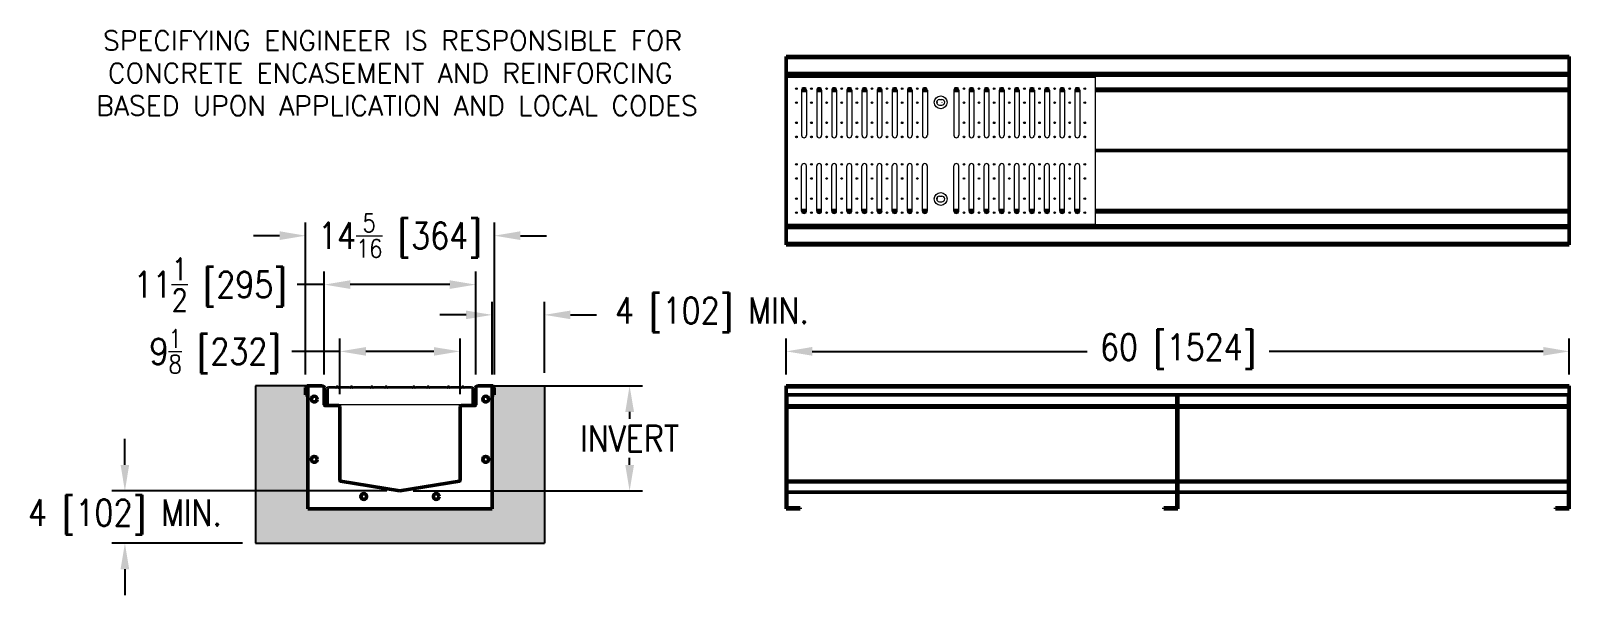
# Model space of a CAD drawing. Header units: inches. Extents: x -83 to 35, y -44 to 0.
import ezdxf

# ---------------------------------------------------------------- set-up
doc = ezdxf.new("R2010")
doc.units = ezdxf.units.IN
doc.header["$MEASUREMENT"] = 0
doc.layers.add('HPP', color=7, linetype='Continuous')
doc.layers.add('Visible (ANSI)', color=7, linetype='Continuous', lineweight=50)
doc.layers.add('Visible Narrow (ANSI)', color=7, linetype='Continuous', lineweight=35)
doc.styles.add('ROMANS', font='romans.shx')
doc.styles.add('Sales', font='romans.shx', dxfattribs={"width": 0.85})
doc.dimstyles.new('Sales', dxfattribs={"dimtxt": 1, "dimasz": 1, "dimexe": 0.5, "dimexo": 0.5, "dimgap": 0.09, "dimtad": 0, "dimtih": 1, "dimtoh": 1, "dimdec": 6, "dimzin": 0, "dimdsep": 46, "dimlunit": 5, "dimtxsty": 'Sales', "dimcen": 0, "dimclrd": 7, "dimclre": 7, "dimclrt": 7, "dimadec": 0, "dimazin": 0, "dimtfac": 0.85, "dimtdec": 6, "dimtix": 1, "dimtofl": 0, "dimtmove": 0, "dimatfit": 3, "dimfxl": 0, "dimtolj": 1, "dimtzin": 0, "dimarcsym": 0})

# ---------------------------------------------------------------- blocks, each defined once
blk = doc.blocks.new('A$C4BDE5162')
at = {"layer": 'HPP', "color": 7, "linetype": 'ByBlock', "lineweight": 0}
for p, q in [((0.06, 11.16), (0.06, 10.65)), ((0.15, 11.19), (1.4, 11.19)), ((0.15, 11.16), (0.15, 10.61)), ((0.28, 11.38), (1.28, 11.38)), ((0.28, 11.28), (1.28, 11.28)), ((1.4, 11.16), (1.4, 10.38)), ((1.5, 11.16), (1.5, 10.38)), ((0.06, 10.35), (0.06, 9.56)), ((0.15, 10.61), (0.15, 10.39)), ((0.15, 10.39), (0.15, 9.51)), ((0.15, 9.51), (0.15, 9.3)), ((1.4, 10.38), (1.5, 10.38)), ((1.4, 1), (1.4, 10.38)), ((0.06, 9.26), (0.06, 7.99)), ((0.15, 9.3), (0.15, 7.95)), ((0.06, 7.69), (0.06, 6.9)), ((0.15, 7.95), (0.15, 7.74)), ((0.15, 7.74), (0.15, 0.98)), ((0.06, 6.6), (0.06, 4.77)), ((0.15, 6.86), (0.15, 6.64)), ((0.15, 4.73), (0.15, 4.52)), ((0.06, 4.48), (0.06, 3.68)), ((0.15, 3.64), (0.15, 3.43)), ((0.06, 3.38), (0.06, 2.12)), ((0.06, 1.82), (0.06, 1.02)), ((0.15, 2.07), (0.15, 1.86)), ((0.06, 0.73), (0.06, 0.22)), ((0.15, 0.98), (0.15, 0.77)), ((0.15, 0.77), (0.15, 0.22)), ((0.15, 0.19), (1.4, 0.19)), ((0.28, 0.09), (1.29, 0.09)), ((0.28, 0), (1.28, 0)), ((1.4, 1), (1.5, 1)), ((1.4, 1), (1.4, 0.22)), ((1.5, 1), (1.5, 0.22))]:
    blk.add_line(p, q, dxfattribs=at)
for centre, radius, start, end in [((0, 10.65), 0.0625, 316.9502, 360), ((0.28, 11.16), 0.219, 90, 180), ((0.28, 11.16), 0.125, 90, 180), ((1.28, 11.16), 0.219, 0, 90), ((1.28, 11.16), 0.125, 0, 90), ((0.16, 10.5), 0.156, 136.9502, 223.0498), ((0.16, 9.41), 0.156, 136.9502, 223.0498), ((0, 10.35), 0.0625, 0, 43.0498), ((0, 9.56), 0.0625, 316.9502, 0), ((0.16, 10.5), 0.0625, 121.9338, 238.0662), ((0.16, 9.41), 0.0625, 121.9338, 238.0662), ((0.09, 10.61), 0.0625, 301.9338, 0), ((0.09, 10.39), 0.0625, 0, 58.0662), ((0.09, 9.51), 0.0625, 301.9338, 0), ((0, 9.26), 0.0625, 0, 43.0498), ((0.09, 9.3), 0.0625, 0, 58.0662), ((0.16, 7.84), 0.156, 136.9502, 223.0498), ((0, 7.99), 0.0625, 316.9502, 0), ((0, 7.69), 0.0625, 0, 43.0498), ((0.16, 7.84), 0.0625, 121.9338, 238.0662), ((0.09, 7.95), 0.0625, 301.9338, 0), ((0.09, 7.74), 0.0625, 360, 58.0662), ((0.16, 6.75), 0.156, 136.9502, 223.0498), ((0, 6.9), 0.0625, 316.9502, 0), ((0, 6.6), 0.0625, 0, 43.0498), ((0.16, 6.75), 0.0625, 121.9338, 238.0662), ((0.09, 6.86), 0.0625, 301.9338, 0), ((0.09, 6.64), 0.0625, 360, 58.0662), ((0.16, 4.63), 0.156, 136.9502, 223.0498), ((0, 4.77), 0.0625, 316.9502, 0), ((0.09, 4.73), 0.0625, 301.9338, 0), ((0.16, 3.53), 0.156, 136.9502, 223.0498), ((0, 4.48), 0.0625, 0, 43.0498), ((0, 3.68), 0.0625, 316.9502, 0), ((0.16, 4.63), 0.0625, 121.9338, 238.0662), ((0.16, 3.53), 0.0625, 121.9338, 238.0662), ((0.09, 4.52), 0.0625, 360, 58.0662), ((0.09, 3.64), 0.0625, 301.9338, 0), ((0, 3.38), 0.0625, 0, 43.0498), ((0.09, 3.43), 0.0625, 360, 58.0662), ((0.16, 1.97), 0.156, 136.9502, 223.0498), ((0, 2.12), 0.0625, 316.9502, 0), ((0, 1.82), 0.0625, 0, 43.0498), ((0.16, 1.97), 0.0625, 121.9338, 238.0662), ((0.09, 2.07), 0.0625, 301.9338, 0), ((0.09, 1.86), 0.0625, 360, 58.0662), ((0.16, 0.88), 0.156, 136.9502, 223.0498), ((0, 1.02), 0.0625, 316.9502, 0), ((0, 0.73), 0.0625, 0, 43.0498), ((0.28, 0.22), 0.219, 180, 270), ((0.16, 0.88), 0.0625, 121.9338, 238.0662), ((0.09, 0.98), 0.0625, 301.9338, 0), ((0.09, 0.77), 0.0625, 0, 58.0662), ((0.28, 0.22), 0.125, 180, 270), ((1.28, 0.22), 0.125, 270, 0), ((1.28, 0.22), 0.219, 270, 0)]:
    blk.add_arc(centre, radius, start, end, dxfattribs=at)
blk = doc.blocks.new('A$C244251EC')
at = {"layer": 'HPP', "color": 7, "linetype": 'ByBlock', "lineweight": 0}
for p, q in [((0, 11.25), (23.67, 11.25)), ((0, 11.25), (0, 0)), ((23.67, 11.25), (23.67, 0)), ((1.18, 10.26), (1.18, 6.8)), ((1.55, 10.26), (1.55, 6.8)), ((2.34, 10.26), (2.34, 6.8)), ((2.71, 10.26), (2.71, 6.8)), ((3.5, 10.26), (3.5, 6.8)), ((3.87, 10.26), (3.87, 6.8)), ((4.66, 10.26), (4.66, 6.8)), ((5.03, 10.26), (5.03, 6.8)), ((5.81, 10.26), (5.81, 6.8)), ((6.19, 10.26), (6.19, 6.8)), ((6.97, 10.26), (6.97, 6.8)), ((7.34, 10.26), (7.34, 6.8)), ((8.13, 10.26), (8.13, 6.8)), ((8.5, 10.26), (8.5, 6.8)), ((9.29, 10.26), (9.29, 6.8)), ((9.66, 10.26), (9.66, 6.8)), ((10.45, 10.26), (10.45, 6.8)), ((10.82, 10.26), (10.82, 6.8)), ((11.74, 9.55), (11.93, 9.55)), ((12.86, 10.26), (12.86, 6.8)), ((13.23, 10.26), (13.23, 6.8)), ((14.01, 10.26), (14.01, 6.8)), ((14.39, 10.26), (14.39, 6.8)), ((15.17, 10.26), (15.17, 6.8)), ((15.54, 10.26), (15.54, 6.8)), ((16.33, 10.26), (16.33, 6.8)), ((16.7, 10.26), (16.7, 6.8)), ((17.49, 10.26), (17.49, 6.8)), ((17.86, 10.26), (17.86, 6.8)), ((18.65, 10.26), (18.65, 6.8)), ((19.02, 10.26), (19.02, 6.8)), ((19.8, 10.26), (19.8, 6.8)), ((20.18, 10.26), (20.18, 6.8)), ((20.96, 10.26), (20.96, 6.8)), ((21.33, 10.26), (21.33, 6.8)), ((22.12, 10.26), (22.12, 6.8)), ((22.49, 10.26), (22.49, 6.8)), ((11.74, 9.12), (11.93, 9.12)), ((1.18, 0.99), (1.18, 4.45)), ((1.55, 0.99), (1.55, 4.45)), ((2.34, 0.99), (2.34, 4.45)), ((2.71, 0.99), (2.71, 4.45)), ((3.5, 0.99), (3.5, 4.45)), ((3.87, 0.99), (3.87, 4.45)), ((4.66, 0.99), (4.66, 4.45)), ((5.03, 0.99), (5.03, 4.45)), ((5.81, 0.99), (5.81, 4.45)), ((6.19, 0.99), (6.19, 4.45)), ((6.97, 0.99), (6.97, 4.45)), ((7.34, 0.99), (7.34, 4.45)), ((8.13, 0.99), (8.13, 4.45)), ((8.5, 0.99), (8.5, 4.45)), ((9.29, 0.99), (9.29, 4.45)), ((9.66, 0.99), (9.66, 4.45)), ((10.45, 0.99), (10.45, 4.45)), ((10.82, 0.99), (10.82, 4.45)), ((12.86, 0.99), (12.86, 4.45)), ((13.23, 0.99), (13.23, 4.45)), ((14.01, 0.99), (14.01, 4.45)), ((14.39, 0.99), (14.39, 4.45)), ((15.17, 0.99), (15.17, 4.45)), ((15.54, 0.99), (15.54, 4.45)), ((16.33, 0.99), (16.33, 4.45)), ((16.7, 0.99), (16.7, 4.45)), ((17.49, 0.99), (17.49, 4.45)), ((17.86, 0.99), (17.86, 4.45)), ((18.65, 0.99), (18.65, 4.45)), ((19.02, 0.99), (19.02, 4.45)), ((19.8, 0.99), (19.8, 4.45)), ((20.18, 0.99), (20.18, 4.45)), ((20.96, 0.99), (20.96, 4.45)), ((21.33, 0.99), (21.33, 4.45)), ((22.12, 0.99), (22.12, 4.45)), ((22.49, 0.99), (22.49, 4.45)), ((11.74, 2.13), (11.93, 2.13)), ((11.74, 2.13), (11.93, 2.13)), ((11.74, 1.7), (11.93, 1.7)), ((11.74, 1.7), (11.93, 1.7)), ((0, 0), (23.67, 0))]:
    blk.add_line(p, q, dxfattribs=at)
for centre, radius in [((0.79, 10.38), 0.0618), ((1.94, 10.38), 0.0618), ((3.1, 10.38), 0.0618), ((4.26, 10.38), 0.0618), ((5.42, 10.38), 0.0618), ((6.58, 10.38), 0.0618), ((7.73, 10.38), 0.0618), ((8.89, 10.38), 0.0618), ((10.05, 10.38), 0.0618), ((11.84, 9.33), 0.495), ((13.62, 10.38), 0.0618), ((14.78, 10.38), 0.0618), ((15.94, 10.38), 0.0618), ((17.1, 10.38), 0.0618), ((18.26, 10.38), 0.0618), ((19.41, 10.38), 0.0618), ((20.57, 10.38), 0.0618), ((21.73, 10.38), 0.0618), ((22.88, 10.38), 0.0618), ((0.79, 9.3), 0.0618), ((1.94, 9.3), 0.0618), ((3.1, 9.3), 0.0618), ((4.26, 9.3), 0.0618), ((5.42, 9.3), 0.0618), ((6.58, 9.3), 0.0618), ((7.73, 9.3), 0.0618), ((8.89, 9.3), 0.0618), ((10.05, 9.3), 0.0618), ((13.62, 9.3), 0.0618), ((14.78, 9.3), 0.0618), ((15.94, 9.3), 0.0618), ((17.1, 9.3), 0.0618), ((18.26, 9.3), 0.0618), ((19.41, 9.3), 0.0618), ((20.57, 9.3), 0.0618), ((21.73, 9.3), 0.0618), ((22.88, 9.3), 0.0618), ((0.79, 7.76), 0.0618), ((1.94, 7.76), 0.0618), ((3.1, 7.76), 0.0618), ((4.26, 7.76), 0.0618), ((5.42, 7.76), 0.0618), ((6.58, 7.76), 0.0618), ((7.73, 7.76), 0.0618), ((8.89, 7.76), 0.0618), ((10.05, 7.76), 0.0618), ((13.62, 7.76), 0.0618), ((14.78, 7.76), 0.0618), ((15.94, 7.76), 0.0618), ((17.1, 7.76), 0.0618), ((18.26, 7.76), 0.0618), ((19.41, 7.76), 0.0618), ((20.57, 7.76), 0.0618), ((21.73, 7.76), 0.0618), ((22.88, 7.76), 0.0618), ((0.79, 6.68), 0.0618), ((1.94, 6.68), 0.0618), ((3.1, 6.68), 0.0618), ((4.26, 6.68), 0.0618), ((5.42, 6.68), 0.0618), ((6.58, 6.68), 0.0618), ((7.73, 6.68), 0.0618), ((8.89, 6.68), 0.0618), ((10.05, 6.68), 0.0618), ((13.62, 6.68), 0.0618), ((14.78, 6.68), 0.0618), ((15.94, 6.68), 0.0618), ((17.1, 6.68), 0.0618), ((18.26, 6.68), 0.0618), ((19.41, 6.68), 0.0618), ((20.57, 6.68), 0.0618), ((21.73, 6.68), 0.0618), ((22.88, 6.68), 0.0618), ((0.79, 4.57), 0.0618), ((0.79, 3.49), 0.0618), ((1.94, 4.57), 0.0618), ((1.94, 3.49), 0.0618), ((3.1, 4.57), 0.0618), ((3.1, 3.49), 0.0618), ((4.26, 4.57), 0.0618), ((4.26, 3.49), 0.0618), ((5.42, 4.57), 0.0618), ((5.42, 3.49), 0.0618), ((6.58, 4.57), 0.0618), ((6.58, 3.49), 0.0618), ((7.73, 4.57), 0.0618), ((7.73, 3.49), 0.0618), ((8.89, 4.57), 0.0618), ((8.89, 3.49), 0.0618), ((10.05, 4.57), 0.0618), ((10.05, 3.49), 0.0618), ((13.62, 4.57), 0.0618), ((13.62, 3.49), 0.0618), ((14.78, 4.57), 0.0618), ((14.78, 3.49), 0.0618), ((15.94, 4.57), 0.0618), ((15.94, 3.49), 0.0618), ((17.1, 4.57), 0.0618), ((17.1, 3.49), 0.0618), ((18.26, 4.57), 0.0618), ((18.26, 3.49), 0.0618), ((19.41, 4.57), 0.0618), ((19.41, 3.49), 0.0618), ((20.57, 4.57), 0.0618), ((20.57, 3.49), 0.0618), ((21.73, 4.57), 0.0618), ((21.73, 3.49), 0.0618), ((22.88, 4.57), 0.0618), ((22.88, 3.49), 0.0618), ((11.84, 1.92), 0.495), ((11.84, 1.92), 0.495), ((0.79, 1.95), 0.0618), ((1.94, 1.95), 0.0618), ((3.1, 1.95), 0.0618), ((4.26, 1.95), 0.0618), ((5.42, 1.95), 0.0618), ((6.58, 1.95), 0.0618), ((7.73, 1.95), 0.0618), ((8.89, 1.95), 0.0618), ((10.05, 1.95), 0.0618), ((13.62, 1.95), 0.0618), ((14.78, 1.95), 0.0618), ((15.94, 1.95), 0.0618), ((17.1, 1.95), 0.0618), ((18.26, 1.95), 0.0618), ((19.41, 1.95), 0.0618), ((20.57, 1.95), 0.0618), ((21.73, 1.95), 0.0618), ((22.88, 1.95), 0.0618), ((0.79, 0.87), 0.0618), ((1.94, 0.87), 0.0618), ((3.1, 0.87), 0.0618), ((4.26, 0.87), 0.0618), ((5.42, 0.87), 0.0618), ((6.58, 0.87), 0.0618), ((7.73, 0.87), 0.0618), ((8.89, 0.87), 0.0618), ((10.05, 0.87), 0.0618), ((13.62, 0.87), 0.0618), ((14.78, 0.87), 0.0618), ((15.94, 0.87), 0.0618), ((17.1, 0.87), 0.0618), ((18.26, 0.87), 0.0618), ((19.41, 0.87), 0.0618), ((20.57, 0.87), 0.0618), ((21.73, 0.87), 0.0618), ((22.88, 0.87), 0.0618)]:
    blk.add_circle(centre, radius, dxfattribs=at)
for centre, radius, start, end in [((1.37, 10.26), 0.185, 90, 180), ((1.37, 10.26), 0.185, 0, 90), ((2.53, 10.26), 0.185, 90, 180), ((2.53, 10.26), 0.185, 0, 90), ((3.68, 10.26), 0.185, 90, 180), ((3.68, 10.26), 0.185, 0, 90), ((4.84, 10.26), 0.185, 90, 180), ((4.84, 10.26), 0.185, 0, 90), ((6, 10.26), 0.185, 90, 180), ((6, 10.26), 0.185, 0, 90), ((7.16, 10.26), 0.185, 90, 180), ((7.16, 10.26), 0.185, 0, 90), ((8.32, 10.26), 0.185, 90, 180), ((8.32, 10.26), 0.185, 0, 90), ((9.47, 10.26), 0.185, 90, 180), ((9.47, 10.26), 0.185, 0, 90), ((10.63, 10.26), 0.185, 90, 180), ((10.63, 10.26), 0.185, 0, 90), ((11.74, 9.33), 0.216, 90, 270), ((11.93, 9.33), 0.216, 270, 90), ((13.04, 10.26), 0.185, 90, 180), ((13.04, 10.26), 0.185, 0, 90), ((14.2, 10.26), 0.185, 90, 180), ((14.2, 10.26), 0.185, 0, 90), ((15.36, 10.26), 0.185, 90, 180), ((15.36, 10.26), 0.185, 0, 90), ((16.52, 10.26), 0.185, 90, 180), ((16.52, 10.26), 0.185, 0, 90), ((17.67, 10.26), 0.185, 90, 180), ((17.67, 10.26), 0.185, 0, 90), ((18.83, 10.26), 0.185, 90, 180), ((18.83, 10.26), 0.185, 0, 90), ((19.99, 10.26), 0.185, 90, 180), ((19.99, 10.26), 0.185, 0, 90), ((21.15, 10.26), 0.185, 90, 180), ((21.15, 10.26), 0.185, 0, 90), ((22.31, 10.26), 0.185, 90, 180), ((22.31, 10.26), 0.185, 0, 90), ((11.74, 9.33), 0.216, 359.856, 0), ((1.37, 6.8), 0.185, 180, 270), ((1.37, 6.8), 0.185, 270, 0), ((2.53, 6.8), 0.185, 180, 270), ((2.53, 6.8), 0.185, 270, 0), ((3.68, 6.8), 0.185, 180, 270), ((3.68, 6.8), 0.185, 270, 0), ((4.84, 6.8), 0.185, 180, 270), ((4.84, 6.8), 0.185, 270, 0), ((6, 6.8), 0.185, 180, 270), ((6, 6.8), 0.185, 270, 0), ((7.16, 6.8), 0.185, 180, 270), ((7.16, 6.8), 0.185, 270, 0), ((8.32, 6.8), 0.185, 180, 270), ((8.32, 6.8), 0.185, 270, 0), ((9.47, 6.8), 0.185, 180, 270), ((9.47, 6.8), 0.185, 270, 0), ((10.63, 6.8), 0.185, 180, 270), ((10.63, 6.8), 0.185, 270, 0), ((13.04, 6.8), 0.185, 180, 270), ((13.04, 6.8), 0.185, 270, 0), ((14.2, 6.8), 0.185, 180, 270), ((14.2, 6.8), 0.185, 270, 0), ((15.36, 6.8), 0.185, 180, 270), ((15.36, 6.8), 0.185, 270, 0), ((16.52, 6.8), 0.185, 180, 270), ((16.52, 6.8), 0.185, 270, 0), ((17.67, 6.8), 0.185, 180, 270), ((17.67, 6.8), 0.185, 270, 0), ((18.83, 6.8), 0.185, 180, 270), ((18.83, 6.8), 0.185, 270, 0), ((19.99, 6.8), 0.185, 180, 270), ((19.99, 6.8), 0.185, 270, 0), ((21.15, 6.8), 0.185, 180, 270), ((21.15, 6.8), 0.185, 270, 0), ((22.31, 6.8), 0.185, 180, 270), ((22.31, 6.8), 0.185, 270, 0), ((1.37, 4.45), 0.185, 90, 180), ((1.37, 4.45), 0.185, 0, 90), ((2.53, 4.45), 0.185, 90, 180), ((2.53, 4.45), 0.185, 0, 90), ((3.68, 4.45), 0.185, 90, 180), ((3.68, 4.45), 0.185, 0, 90), ((4.84, 4.45), 0.185, 90, 180), ((4.84, 4.45), 0.185, 0, 90), ((6, 4.45), 0.185, 90, 180), ((6, 4.45), 0.185, 0, 90), ((7.16, 4.45), 0.185, 90, 180), ((7.16, 4.45), 0.185, 0, 90), ((8.32, 4.45), 0.185, 90, 180), ((8.32, 4.45), 0.185, 0, 90), ((9.47, 4.45), 0.185, 90, 180), ((9.47, 4.45), 0.185, 0, 90), ((10.63, 4.45), 0.185, 90, 180), ((10.63, 4.45), 0.185, 0, 90), ((13.04, 4.45), 0.185, 90, 180), ((13.04, 4.45), 0.185, 0, 90), ((14.2, 4.45), 0.185, 90, 180), ((14.2, 4.45), 0.185, 0, 90), ((15.36, 4.45), 0.185, 90, 180), ((15.36, 4.45), 0.185, 0, 90), ((16.52, 4.45), 0.185, 90, 180), ((16.52, 4.45), 0.185, 0, 90), ((17.67, 4.45), 0.185, 90, 180), ((17.67, 4.45), 0.185, 0, 90), ((18.83, 4.45), 0.185, 90, 180), ((18.83, 4.45), 0.185, 0, 90), ((19.99, 4.45), 0.185, 90, 180), ((19.99, 4.45), 0.185, 0, 90), ((21.15, 4.45), 0.185, 90, 180), ((21.15, 4.45), 0.185, 0, 90), ((22.31, 4.45), 0.185, 90, 180), ((22.31, 4.45), 0.185, 0, 90), ((11.74, 1.92), 0.216, 90, 270), ((11.74, 1.92), 0.216, 90, 270), ((11.93, 1.92), 0.216, 270, 90), ((11.93, 1.92), 0.216, 270, 90), ((11.74, 1.92), 0.216, 0, 0.144), ((11.74, 1.92), 0.216, 0, 0.144), ((1.37, 0.99), 0.185, 180, 270), ((1.37, 0.99), 0.185, 270, 0), ((2.53, 0.99), 0.185, 180, 270), ((2.53, 0.99), 0.185, 270, 0), ((3.68, 0.99), 0.185, 180, 270), ((3.68, 0.99), 0.185, 270, 0), ((4.84, 0.99), 0.185, 180, 270), ((4.84, 0.99), 0.185, 270, 0), ((6, 0.99), 0.185, 180, 270), ((6, 0.99), 0.185, 270, 0), ((7.16, 0.99), 0.185, 180, 270), ((7.16, 0.99), 0.185, 270, 0), ((8.32, 0.99), 0.185, 180, 270), ((8.32, 0.99), 0.185, 270, 0), ((9.47, 0.99), 0.185, 180, 270), ((9.47, 0.99), 0.185, 270, 0), ((10.63, 0.99), 0.185, 180, 270), ((10.63, 0.99), 0.185, 270, 0), ((13.04, 0.99), 0.185, 180, 270), ((13.04, 0.99), 0.185, 270, 0), ((14.2, 0.99), 0.185, 180, 270), ((14.2, 0.99), 0.185, 270, 0), ((15.36, 0.99), 0.185, 180, 270), ((15.36, 0.99), 0.185, 270, 0), ((16.52, 0.99), 0.185, 180, 270), ((16.52, 0.99), 0.185, 270, 0), ((17.67, 0.99), 0.185, 180, 270), ((17.67, 0.99), 0.185, 270, 0), ((18.83, 0.99), 0.185, 180, 270), ((18.83, 0.99), 0.185, 270, 0), ((19.99, 0.99), 0.185, 180, 270), ((19.99, 0.99), 0.185, 270, 0), ((21.15, 0.99), 0.185, 180, 270), ((21.15, 0.99), 0.185, 270, 0), ((22.31, 0.99), 0.185, 180, 270), ((22.31, 0.99), 0.185, 270, 0)]:
    blk.add_arc(centre, radius, start, end, dxfattribs=at)
for p in [(0, 11.25), (23.67, 11.25), (11.56, 9.33), (11.56, 1.92), (11.56, 1.92)]:
    blk.add_point(p, dxfattribs=at)
blk = doc.blocks.new('*D21')
at = {"color": 7, "lineweight": -2}
for p, q in [((-47.23, -27.61), (-36.16, -27.61)), ((-37.16, -29.61), (-37.16, -30.14)), ((-37.16, -33.67), (-37.16, -33.14)), ((-53.75, -35.67), (-36.16, -35.67))]:
    blk.add_line(p, q, dxfattribs=at)
at = {"color": 7}
for points in [[(-37.49, -29.61), (-36.82, -29.61), (-37.16, -27.61)], [(-37.49, -33.67), (-36.82, -33.67), (-37.16, -35.67)]]:
    blk.add_solid(points, dxfattribs=at)
at = {"layer": 'Defpoints', "color": 0}
for p in [(-48.23, -27.61), (-37.16, -27.61), (-54.75, -35.67)]:
    blk.add_point(p, dxfattribs=at)
at = {"color": 7, "lineweight": 0, "insert": (-37.16, -31.64), "char_height": 2, "attachment_point": 5, "style": 'Sales'}
blk.add_mtext('\\A1;INVERT', dxfattribs=at)
blk = doc.blocks.new('*D22')
at = {"color": 7, "lineweight": -2}
for p, q in [((-75.83, -33.67), (-75.83, -31.67)), ((-55.75, -35.67), (-76.83, -35.67)), ((-66.82, -39.67), (-76.83, -39.67)), ((-75.83, -41.67), (-75.83, -43.67))]:
    blk.add_line(p, q, dxfattribs=at)
at = {"color": 7}
for points in [[(-76.16, -33.67), (-75.5, -33.67), (-75.83, -35.67)], [(-76.16, -41.67), (-75.5, -41.67), (-75.83, -39.67)]]:
    blk.add_solid(points, dxfattribs=at)
at = {"layer": 'Defpoints', "color": 0}
for p in [(-54.75, -35.67), (-75.83, -39.67), (-65.82, -39.67)]:
    blk.add_point(p, dxfattribs=at)
at = {"color": 7, "lineweight": 0, "insert": (-75.83, -37.67), "char_height": 2, "attachment_point": 5, "style": 'Sales'}
blk.add_mtext('\\A1;4 [102] MIN.', dxfattribs=at)
blk = doc.blocks.new('*D23')
at = {"color": 7, "lineweight": -2}
for p, q in [((-60.56, -26.74), (-60.56, -18.85)), ((-48.94, -26.74), (-48.94, -18.85)), ((-60.56, -19.85), (-62.63, -19.85)), ((-50.94, -19.85), (-58.56, -19.85))]:
    blk.add_line(p, q, dxfattribs=at)
at = {"color": 7}
for points in [[(-58.56, -19.52), (-58.56, -20.18), (-60.56, -19.85)], [(-50.94, -19.52), (-50.94, -20.18), (-48.94, -19.85)]]:
    blk.add_solid(points, dxfattribs=at)
at = {"layer": 'Defpoints', "color": 0}
for p in [(-48.94, -19.85), (-60.56, -27.74), (-48.94, -27.74)]:
    blk.add_point(p, dxfattribs=at)
at = {"color": 7, "lineweight": 0, "insert": (-69.3, -19.85), "char_height": 2, "attachment_point": 5, "style": 'Sales'}
blk.add_mtext('\\A1;11{\\H0.850000x;\\S1/2;} [295]', dxfattribs=at)
blk = doc.blocks.new('*D24')
at = {"color": 7, "lineweight": -2}
for p, q in [((-25.16, -26.74), (-25.16, -23.97)), ((34.84, -26.74), (34.84, -23.97)), ((-23.16, -24.97), (-2.11, -24.97)), ((32.84, -24.97), (11.84, -24.97))]:
    blk.add_line(p, q, dxfattribs=at)
at = {"color": 7}
for points in [[(-23.16, -24.63), (-23.16, -25.3), (-25.16, -24.97)], [(32.84, -24.63), (32.84, -25.3), (34.84, -24.97)]]:
    blk.add_solid(points, dxfattribs=at)
at = {"layer": 'Defpoints', "color": 0}
for p in [(34.84, -24.97), (-25.16, -27.74), (34.84, -27.74)]:
    blk.add_point(p, dxfattribs=at)
at = {"color": 7, "lineweight": 0, "insert": (4.86, -24.97), "char_height": 2, "attachment_point": 5, "style": 'Sales'}
blk.add_mtext('\\A1;60 [1524]', dxfattribs=at)
blk = doc.blocks.new('*D25')
at = {"color": 7, "lineweight": -2}
for p, q in [((-61.98, -26.74), (-61.98, -15.1)), ((-47.52, -26.74), (-47.52, -15.1)), ((-63.98, -16.1), (-65.98, -16.1)), ((-45.52, -16.1), (-43.52, -16.1))]:
    blk.add_line(p, q, dxfattribs=at)
at = {"color": 7}
for points in [[(-63.98, -15.76), (-63.98, -16.43), (-61.98, -16.1)], [(-45.52, -15.76), (-45.52, -16.43), (-47.52, -16.1)]]:
    blk.add_solid(points, dxfattribs=at)
at = {"layer": 'Defpoints', "color": 0}
for p in [(-47.52, -16.1), (-61.98, -27.74), (-47.52, -27.74)]:
    blk.add_point(p, dxfattribs=at)
at = {"color": 7, "lineweight": 0, "insert": (-54.77, -16.1), "char_height": 2, "attachment_point": 5, "style": 'Sales'}
blk.add_mtext('\\A1;14{\\H0.7x;\\S5/16;} [364] ', dxfattribs=at)
blk = doc.blocks.new('*D26')
at = {"color": 7, "lineweight": -2}
for p, q in [((-59.36, -28.25), (-59.36, -23.97)), ((-50.15, -28.25), (-50.15, -23.97)), ((-59.36, -24.97), (-63.04, -24.97)), ((-52.15, -24.97), (-57.36, -24.97))]:
    blk.add_line(p, q, dxfattribs=at)
at = {"color": 7}
for points in [[(-57.36, -24.64), (-57.36, -25.3), (-59.36, -24.97)], [(-52.15, -24.64), (-52.15, -25.3), (-50.15, -24.97)]]:
    blk.add_solid(points, dxfattribs=at)
at = {"layer": 'Defpoints', "color": 0}
for p in [(-50.15, -24.97), (-59.36, -29.25), (-50.15, -29.25)]:
    blk.add_point(p, dxfattribs=at)
at = {"color": 7, "lineweight": 0, "insert": (-68.92, -24.97), "char_height": 2, "attachment_point": 5, "style": 'Sales'}
blk.add_mtext('\\A1;9{\\H0.7x;\\S1/8;} [232]', dxfattribs=at)
blk = doc.blocks.new('*D28')
at = {"color": 7, "lineweight": -2}
for p, q in [((-47.69, -26.75), (-47.69, -21.17)), ((-43.69, -26.61), (-43.69, -21.17)), ((-49.69, -22.17), (-51.69, -22.17)), ((-41.69, -22.17), (-39.69, -22.17))]:
    blk.add_line(p, q, dxfattribs=at)
at = {"color": 7}
for points in [[(-49.69, -21.84), (-49.69, -22.5), (-47.69, -22.17)], [(-41.69, -21.84), (-41.69, -22.5), (-43.69, -22.17)]]:
    blk.add_solid(points, dxfattribs=at)
at = {"layer": 'Defpoints', "color": 0}
for p in [(-43.69, -22.17), (-47.69, -27.75), (-43.69, -27.61)]:
    blk.add_point(p, dxfattribs=at)
at = {"color": 7, "lineweight": 0, "insert": (-30.85, -22.17), "char_height": 2, "attachment_point": 5, "style": 'Sales'}
blk.add_mtext('\\A1;4 [102] MIN.', dxfattribs=at)

msp = doc.modelspace()

# ---------------------------------------------------------------- hatches: boundary and pattern name
at = {"lineweight": 0}
h = msp.add_hatch(dxfattribs=at)
h.set_pattern_fill('AR-CONC', color=256, scale=0.125, style=0)
h.set_pattern_definition([(50, (6.19806, -18.85664), (0.896575, -0.07844), [0.09375, -1.03125]), (355, (6.1981, -18.8566), (-0.173439, 0.94024), [0.075, -0.825]), (100.4514, (6.2728, -18.8632), (0.723137, 0.861799), [0.079675, -0.876428]), (46.1842, (6.1981, -18.6066), (1.334051, -0.206899), [0.140625, -1.546875]), (96.6356, (6.3092, -18.6239), (1.168328, 1.217647), [0.119513, -1.314641]), (351.1842, (6.198, -18.6066), (1.168327, 1.217648), [0.1125, -1.2375]), (21, (6.32306, -18.66914), (0.746134, -0.5032736), [0.09375, -1.03125]), (326, (6.3231, -18.6691), (0.304144, 0.906438), [0.075, -0.825]), (71.4514, (6.3852, -18.7111), (1.050278, 0.403163), [0.079675, -0.876428]), (37.5, (6.19806, -18.85664), (0.0151998, 0.4161173), [0, -0.815, 0, -0.8375, 0, -0.828125]), (7.5, (6.19806, -18.85664), (0.328837, 0.4930146), [0, -0.4775, 0, -0.79625, 0, -0.315625]), (327.5, (5.9193, -18.85664), (0.667278, -0.0281936), [0, -0.3125, 0, -0.975, 0, -1.29375]), (317.5, (5.7943, -18.85664), (0.7289827, 0.125131), [0, -0.40625, 0, -0.6475, 0, -0.91875])])
h.paths.add_polyline_path([(-43.6862, -27.61451), (-47.64984, -27.61451, -0.414213562), (-47.52367, -27.74069), (-47.52367, -28.30846), (-47.6862, -28.30846), (-47.6862, -37.03331), (-61.8174, -37.03331), (-61.8174, -28.30846), (-61.97994, -28.30846), (-61.97994, -27.74069, -0.414213562), (-61.85376, -27.61451), (-65.8174, -27.61451), (-65.8174, -39.66602), (-43.6862, -39.66602)])

# ---------------------------------------------------------------- linework, layer by layer
for p, q in [((-61.8174, -27.61451), (-65.8174, -27.61451)), ((-65.8174, -27.61451), (-65.8174, -39.66602)), ((-47.6862, -27.61451), (-43.6862, -27.61451)), ((-43.6862, -27.61451), (-43.6862, -39.66602)), ((-65.8174, -39.66602), (-43.6862, -39.66602))]:
    msp.add_line(p, q)
at = {"layer": 'Visible (ANSI)'}
for p, q in [((34.8361, -2.35112), (-25.1639, -2.35112)), ((-25.1639, -2.47729), (-25.1639, -2.35112)), ((34.8361, -2.47729), (34.8361, -2.35112)), ((-25.1639, -2.47729), (-25.1639, -3.64437)), ((34.8361, -2.47729), (34.8361, -3.64437)), ((-25.1639, -3.77055), (-25.1639, -3.64437)), ((34.8361, -3.77055), (-25.1639, -3.77055)), ((-25.1639, -3.77055), (-25.1639, -3.83111)), ((-25.1639, -3.83111), (-25.1639, -4.84757)), ((34.8361, -3.77055), (34.8361, -3.64437)), ((34.8361, -3.77055), (34.8361, -3.83111)), ((34.8361, -3.83111), (34.8361, -4.84757)), ((-25.1639, -4.97374), (-25.1639, -4.84757)), ((-25.1639, -4.97374), (-25.1639, -5.0248)), ((-25.1639, -5.0248), (-25.1639, -9.57925)), ((-23.61061, -4.97374), (-23.98149, -4.97374)), ((-22.45248, -4.97374), (-22.82336, -4.97374)), ((-21.29435, -4.97374), (-21.66523, -4.97374)), ((-20.13622, -4.97374), (-20.5071, -4.97374)), ((-18.97809, -4.97374), (-19.34896, -4.97374)), ((-17.81995, -4.97374), (-18.19083, -4.97374)), ((-16.66182, -4.97374), (-17.0327, -4.97374)), ((-15.50369, -4.97374), (-15.87457, -4.97374)), ((-14.34556, -4.97374), (-14.71644, -4.97374)), ((-11.93692, -4.97374), (-12.3078, -4.97374)), ((-10.77879, -4.97374), (-11.14967, -4.97374)), ((-9.62066, -4.97374), (-9.99154, -4.97374)), ((-8.46253, -4.97374), (-8.8334, -4.97374)), ((-7.30439, -4.97374), (-7.67527, -4.97374)), ((-6.14626, -4.97374), (-6.51714, -4.97374)), ((-4.98813, -4.97374), (-5.35901, -4.97374)), ((-3.83, -4.97374), (-4.20088, -4.97374)), ((-2.67226, -4.97374), (-3.04314, -4.97374)), ((34.8361, -4.97374), (-1.48945, -4.97374)), ((34.8361, -4.97374), (34.8361, -4.84757)), ((34.8361, -4.97374), (34.8361, -5.0248)), ((34.8361, -5.0248), (34.8361, -9.57925)), ((-25.1639, -9.57925), (-25.1639, -14.1337)), ((34.8361, -9.57925), (-1.48945, -9.57925)), ((34.8361, -9.57925), (34.8361, -14.1337)), ((-25.1639, -14.1337), (-25.1639, -14.18476)), ((34.8361, -14.1337), (34.8361, -14.18476)), ((-25.1639, -14.31093), (-25.1639, -14.18476)), ((-25.1639, -14.31093), (-25.1639, -15.32739)), ((-23.61061, -14.18476), (-23.98149, -14.18476)), ((-22.45248, -14.18476), (-22.82336, -14.18476)), ((-21.29435, -14.18476), (-21.66523, -14.18476)), ((-20.13622, -14.18476), (-20.5071, -14.18476)), ((-18.97809, -14.18476), (-19.34896, -14.18476)), ((-17.81995, -14.18476), (-18.19083, -14.18476)), ((-16.66182, -14.18476), (-17.0327, -14.18476)), ((-15.50369, -14.18476), (-15.87457, -14.18476)), ((-14.34556, -14.18476), (-14.71644, -14.18476)), ((-11.93692, -14.18476), (-12.3078, -14.18476)), ((-10.77879, -14.18476), (-11.14967, -14.18476)), ((-9.62066, -14.18476), (-9.99154, -14.18476)), ((-8.46253, -14.18476), (-8.8334, -14.18476)), ((-7.30439, -14.18476), (-7.67527, -14.18476)), ((-6.14626, -14.18476), (-6.51714, -14.18476)), ((-4.98813, -14.18476), (-5.35901, -14.18476)), ((-3.83, -14.18476), (-4.20088, -14.18476)), ((-2.67226, -14.18476), (-3.04314, -14.18476)), ((34.8361, -14.18476), (-1.48945, -14.18476)), ((34.8361, -14.31093), (34.8361, -14.18476)), ((34.8361, -14.31093), (34.8361, -15.32739)), ((-25.1639, -15.32739), (-25.1639, -15.38796)), ((34.8361, -15.38796), (-25.1639, -15.38796)), ((-25.1639, -15.51413), (-25.1639, -15.38796)), ((-25.1639, -15.51413), (-25.1639, -16.68121)), ((34.8361, -15.32739), (34.8361, -15.38796)), ((34.8361, -15.51413), (34.8361, -15.38796)), ((34.8361, -15.51413), (34.8361, -16.68121)), ((-25.1639, -16.80739), (-25.1639, -16.68121)), ((34.8361, -16.80739), (-25.1639, -16.80739)), ((34.8361, -16.80739), (34.8361, -16.68121)), ((-61.97994, -28.30846), (-61.97994, -27.74069)), ((-61.85376, -27.61451), (-60.68668, -27.61451)), ((-61.85376, -27.80377), (-61.85376, -28.30846)), ((-61.8174, -37.03331), (-61.8174, -27.74662)), ((-60.56051, -27.74069), (-60.56051, -29.06801)), ((-48.9431, -29.06801), (-48.9431, -27.74069)), ((-48.81692, -27.61451), (-47.64984, -27.61451)), ((-47.6862, -27.74662), (-47.6862, -37.03331)), ((-47.64984, -28.30846), (-47.64984, -27.80377)), ((-47.52367, -27.74069), (-47.52367, -28.30846)), ((34.8361, -27.61451), (-25.1639, -27.61451)), ((-25.1639, -27.74069), (-25.1639, -27.61451)), ((-25.1639, -27.74069), (-25.1639, -28.30846)), ((34.8361, -27.74069), (34.8361, -27.61451)), ((34.8361, -27.74069), (34.8361, -28.30846)), ((-61.85376, -28.30846), (-61.97994, -28.30846)), ((-60.49994, -29.12857), (-59.48348, -29.12857)), ((-59.35731, -29.25474), (-59.35731, -34.85729)), ((-50.14629, -34.85729), (-50.14629, -29.25474)), ((-50.02012, -29.12857), (-49.00366, -29.12857)), ((-47.52367, -28.30846), (-47.64984, -28.30846)), ((-25.1639, -28.30846), (-25.1639, -37.03331)), ((34.8361, -28.30846), (-25.1639, -28.30846)), ((-25.1014, -28.30846), (-25.1014, -36.97031)), ((4.7736, -29.23415), (-25.1014, -29.23415)), ((4.7736, -28.30846), (4.7736, -36.97031)), ((4.8361, -28.30846), (4.8361, -37.03331)), ((34.7736, -29.23415), (4.8361, -29.23415)), ((34.7736, -28.30846), (34.7736, -36.97031)), ((34.8361, -28.30846), (34.8361, -37.03331)), ((-59.30625, -34.9171), (-54.7518, -35.66602)), ((-54.7518, -35.66602), (-50.19735, -34.9171)), ((4.7736, -35.7716), (-25.1014, -35.7716)), ((34.7736, -35.7716), (4.8361, -35.7716)), ((-47.6862, -37.03331), (-61.8174, -37.03331)), ((-25.1639, -37.03331), (-24.1014, -37.03331)), ((-25.1014, -36.97031), (-24.1014, -36.97031)), ((-24.1014, -37.03331), (-24.1014, -36.97031)), ((4.7736, -36.97031), (3.7736, -36.97031)), ((3.7736, -36.97031), (3.7736, -37.03331)), ((4.8361, -37.03331), (3.7736, -37.03331)), ((34.7736, -36.97031), (33.7736, -36.97031)), ((33.7736, -36.97031), (33.7736, -37.03331)), ((34.8361, -37.03331), (33.7736, -37.03331))]:
    msp.add_line(p, q, dxfattribs=at)
for centre in [(-61.31754, -28.62389), (-48.18607, -28.62389), (-61.31754, -33.24817), (-48.18607, -33.24817), (-57.53183, -36.09307), (-51.97178, -36.09307)]:
    msp.add_circle(centre, 0.2208, dxfattribs=at)
for centre, radius, start, end in [((-61.85376, -27.74069), 0.12617, 90, 180), ((-61.79068, -27.80377), 0.06309, 115.0620801, 180), ((-60.68668, -27.74069), 0.12617, 0, 90), ((-48.81692, -27.74069), 0.12617, 90, 180), ((-47.71292, -27.80377), 0.06309, 0, 64.9379199), ((-47.64984, -27.74069), 0.12617, 0, 90), ((-60.49994, -29.06801), 0.06056, 180, 270), ((-59.48348, -29.25474), 0.12617, 0, 90), ((-50.02012, -29.25474), 0.12617, 90, 180), ((-49.00366, -29.06801), 0.06056, 270, 0), ((-59.29675, -34.85729), 0.06056, 180, 260.9693988), ((-50.20685, -34.85729), 0.06056, 279.0306012, 0)]:
    msp.add_arc(centre, radius, start, end, dxfattribs=at)
at = {"layer": 'Visible Narrow (ANSI)'}
for p, q in [((34.8361, -2.47729), (-25.1639, -2.47729)), ((34.8361, -3.64437), (-25.1639, -3.64437)), ((34.8361, -3.83111), (-25.1639, -3.83111)), ((-23.61061, -5.0248), (-23.98149, -5.0248)), ((-23.63721, -4.84757), (-23.95489, -4.84757)), ((-22.45248, -5.0248), (-22.82336, -5.0248)), ((-22.47908, -4.84757), (-22.79676, -4.84757)), ((-21.29435, -5.0248), (-21.66523, -5.0248)), ((-21.32095, -4.84757), (-21.63863, -4.84757)), ((-20.13622, -5.0248), (-20.5071, -5.0248)), ((-20.16281, -4.84757), (-20.4805, -4.84757)), ((-18.97809, -5.0248), (-19.34896, -5.0248)), ((-19.00468, -4.84757), (-19.32237, -4.84757)), ((-17.81995, -5.0248), (-18.19083, -5.0248)), ((-17.84655, -4.84757), (-18.16424, -4.84757)), ((-16.66182, -5.0248), (-17.0327, -5.0248)), ((-16.68842, -4.84757), (-17.0061, -4.84757)), ((-15.50369, -5.0248), (-15.87457, -5.0248)), ((-15.53029, -4.84757), (-15.84797, -4.84757)), ((-14.34556, -5.0248), (-14.71644, -5.0248)), ((-14.37216, -4.84757), (-14.68984, -4.84757)), ((-11.93692, -5.0248), (-12.3078, -5.0248)), ((-11.96352, -4.84757), (-12.2812, -4.84757)), ((-10.77879, -5.0248), (-11.14967, -5.0248)), ((-10.80539, -4.84757), (-11.12307, -4.84757)), ((-9.62066, -5.0248), (-9.99154, -5.0248)), ((-9.64725, -4.84757), (-9.96494, -4.84757)), ((-8.46253, -5.0248), (-8.8334, -5.0248)), ((-8.48912, -4.84757), (-8.80681, -4.84757)), ((-7.30439, -5.0248), (-7.67527, -5.0248)), ((-7.33099, -4.84757), (-7.64868, -4.84757)), ((-6.14626, -5.0248), (-6.51714, -5.0248)), ((-6.17286, -4.84757), (-6.49054, -4.84757)), ((-4.98813, -5.0248), (-5.35901, -5.0248)), ((-5.01473, -4.84757), (-5.33241, -4.84757)), ((-3.83, -5.0248), (-4.20088, -5.0248)), ((-3.85659, -4.84757), (-4.17428, -4.84757)), ((-2.67226, -5.0248), (-3.04314, -5.0248)), ((-2.69886, -4.84757), (-3.01654, -4.84757)), ((34.8361, -4.84757), (-1.48945, -4.84757)), ((34.8361, -5.0248), (-1.48945, -5.0248)), ((-23.61061, -14.1337), (-23.98149, -14.1337)), ((-22.45248, -14.1337), (-22.82336, -14.1337)), ((-21.29435, -14.1337), (-21.66523, -14.1337)), ((-20.13622, -14.1337), (-20.5071, -14.1337)), ((-18.97809, -14.1337), (-19.34896, -14.1337)), ((-17.81995, -14.1337), (-18.19083, -14.1337)), ((-16.66182, -14.1337), (-17.0327, -14.1337)), ((-15.50369, -14.1337), (-15.87457, -14.1337)), ((-14.34556, -14.1337), (-14.71644, -14.1337)), ((-11.93692, -14.1337), (-12.3078, -14.1337)), ((-10.77879, -14.1337), (-11.14967, -14.1337)), ((-9.62066, -14.1337), (-9.99154, -14.1337)), ((-8.46253, -14.1337), (-8.8334, -14.1337)), ((-7.30439, -14.1337), (-7.67527, -14.1337)), ((-6.14626, -14.1337), (-6.51714, -14.1337)), ((-4.98813, -14.1337), (-5.35901, -14.1337)), ((-3.83, -14.1337), (-4.20088, -14.1337)), ((-2.67226, -14.1337), (-3.04314, -14.1337)), ((34.8361, -14.1337), (-1.48945, -14.1337)), ((-23.63721, -14.31093), (-23.95489, -14.31093)), ((-22.47908, -14.31093), (-22.79676, -14.31093)), ((-21.32095, -14.31093), (-21.63863, -14.31093)), ((-20.16281, -14.31093), (-20.4805, -14.31093)), ((-19.00468, -14.31093), (-19.32237, -14.31093)), ((-17.84655, -14.31093), (-18.16424, -14.31093)), ((-16.68842, -14.31093), (-17.0061, -14.31093)), ((-15.53029, -14.31093), (-15.84797, -14.31093)), ((-14.37216, -14.31093), (-14.68984, -14.31093)), ((-11.96352, -14.31093), (-12.2812, -14.31093)), ((-10.80539, -14.31093), (-11.12307, -14.31093)), ((-9.64725, -14.31093), (-9.96494, -14.31093)), ((-8.48912, -14.31093), (-8.80681, -14.31093)), ((-7.33099, -14.31093), (-7.64868, -14.31093)), ((-6.17286, -14.31093), (-6.49054, -14.31093)), ((-5.01473, -14.31093), (-5.33241, -14.31093)), ((-3.85659, -14.31093), (-4.17428, -14.31093)), ((-2.69886, -14.31093), (-3.01654, -14.31093)), ((34.8361, -14.31093), (-1.48945, -14.31093)), ((34.8361, -15.32739), (-25.1639, -15.32739)), ((34.8361, -15.51413), (-25.1639, -15.51413)), ((34.8361, -16.68121), (-25.1639, -16.68121)), ((34.8361, -27.74069), (-25.1639, -27.74069)), ((4.7736, -29.10798), (-25.1014, -29.10798)), ((4.7736, -29.29471), (-25.1014, -29.29471)), ((34.7736, -29.10798), (4.8361, -29.10798)), ((34.7736, -29.29471), (4.8361, -29.29471)), ((4.7736, -34.9065), (-25.1014, -34.9065)), ((4.7736, -35.03117), (-25.1014, -35.03117)), ((34.7736, -34.9065), (4.8361, -34.9065)), ((34.7736, -35.03117), (4.8361, -35.03117))]:
    msp.add_line(p, q, dxfattribs=at)

# ---------------------------------------------------------------- block references
msp.add_blockref('A$C244251EC', (-25.1639, -15.20425))
at = {"rotation": 270}
msp.add_blockref('A$C4BDE5162', (-60.43935, -27.63218), dxfattribs=at)

# ---------------------------------------------------------------- texts
at = {"lineweight": 0, "insert": (-54.98124, -3.63697), "char_height": 1.5, "width": 54.3445949, "attachment_point": 5, "style": 'ROMANS'}
msp.add_mtext('{\\Fc:\\WORKCNTR\\fonts\\romans.shx;\\W0.59524; }SPECIFYING ENGINEER IS RESPONSIBLE FOR {\\Fc:\\WORKCNTR\\fonts\\romans.shx;\\W0.59524; }CONCRETE ENCASEMENT AND REINFORCING {\\Fc:\\WORKCNTR\\fonts\\romans.shx;\\W0.59524; }BASED UPON APPLICATION AND LOCAL CODES', dxfattribs=at)

# ---------------------------------------------------------------- dimensions: what is measured, and where the dimension line sits
at = {"lineweight": 0}
for base, p1, p2, text, picture, middle in [((-47.52367, -16.09826), (-61.97994, -27.74069), (-47.52367, -27.74069), '14{\\H0.7x;\\S5/16;} [364] ', '*D25', (-54.77156, -16.09826)), ((-43.6862, -22.17141), (-47.6862, -27.74662), (-43.6862, -27.61451), '4 [102] MIN.', '*D28', (-30.84811, -22.17141)), ((-50.14629, -24.97), (-59.35731, -29.25474), (-50.14629, -29.25474), '9{\\H0.7x;\\S1/8;} [232]', '*D26', (-68.92116, -24.97))]:
    dim = msp.add_linear_dim(base=base, p1=p1, p2=p2, text=text, dimstyle='Sales', override={"dimtxt": 2, "dimasz": 2, "dimexe": 1, "dimexo": 1, "dimgap": 0.5, "dimdec": 2, "dimtdec": 4}, dxfattribs=at)
    dim.commit()
    dim.dimension.update_dxf_attribs({"geometry": picture, "text_midpoint": middle, "dimtype": 160})
for base, p1, p2, override, picture, middle in [((-48.9431, -19.84998), (-60.56051, -27.74069), (-48.9431, -27.74069), {"dimtxt": 2, "dimasz": 2, "dimexe": 1, "dimexo": 1, "dimgap": 0.5, "dimdec": 2, "dimtdec": 4}, '*D23', (-69.29599, -19.84998)), ((34.8361, -24.96778), (-25.1639, -27.74069), (34.8361, -27.74069), {"dimtxt": 2, "dimasz": 2, "dimexe": 1, "dimexo": 1, "dimgap": 0.5, "dimdec": 4, "dimtdec": 4}, '*D24', (4.86131, -24.96778))]:
    dim = msp.add_linear_dim(base=base, p1=p1, p2=p2, dimstyle='Sales', override=override, dxfattribs=at)
    dim.commit()
    dim.dimension.update_dxf_attribs({"geometry": picture, "text_midpoint": middle, "dimtype": 160})
dim = msp.add_linear_dim(base=(-37.15595, -27.61451), p1=(-54.7518, -35.66602), p2=(-48.23338, -27.61451), angle=90, text='INVERT', dimstyle='Sales', override={"dimtxt": 2, "dimasz": 2, "dimexe": 1, "dimexo": 1, "dimgap": 0.5, "dimdec": 4, "dimtdec": 4}, dxfattribs=at)
dim.commit()
dim.dimension.update_dxf_attribs({"geometry": '*D21', "text_midpoint": (-37.15595, -31.64027)})
dim = msp.add_linear_dim(base=(-75.82894, -39.66602), p1=(-54.7518, -35.66602), p2=(-65.8174, -39.66602), angle=90, text='<> MIN.', dimstyle='Sales', override={"dimtxt": 2, "dimasz": 2, "dimexe": 1, "dimexo": 1, "dimgap": 0.5, "dimdec": 4, "dimtdec": 4}, dxfattribs=at)
dim.commit()
dim.dimension.update_dxf_attribs({"geometry": '*D22', "text_midpoint": (-75.82894, -37.66602), "dimtype": 160})

doc.saveas('drawing.dxf')
